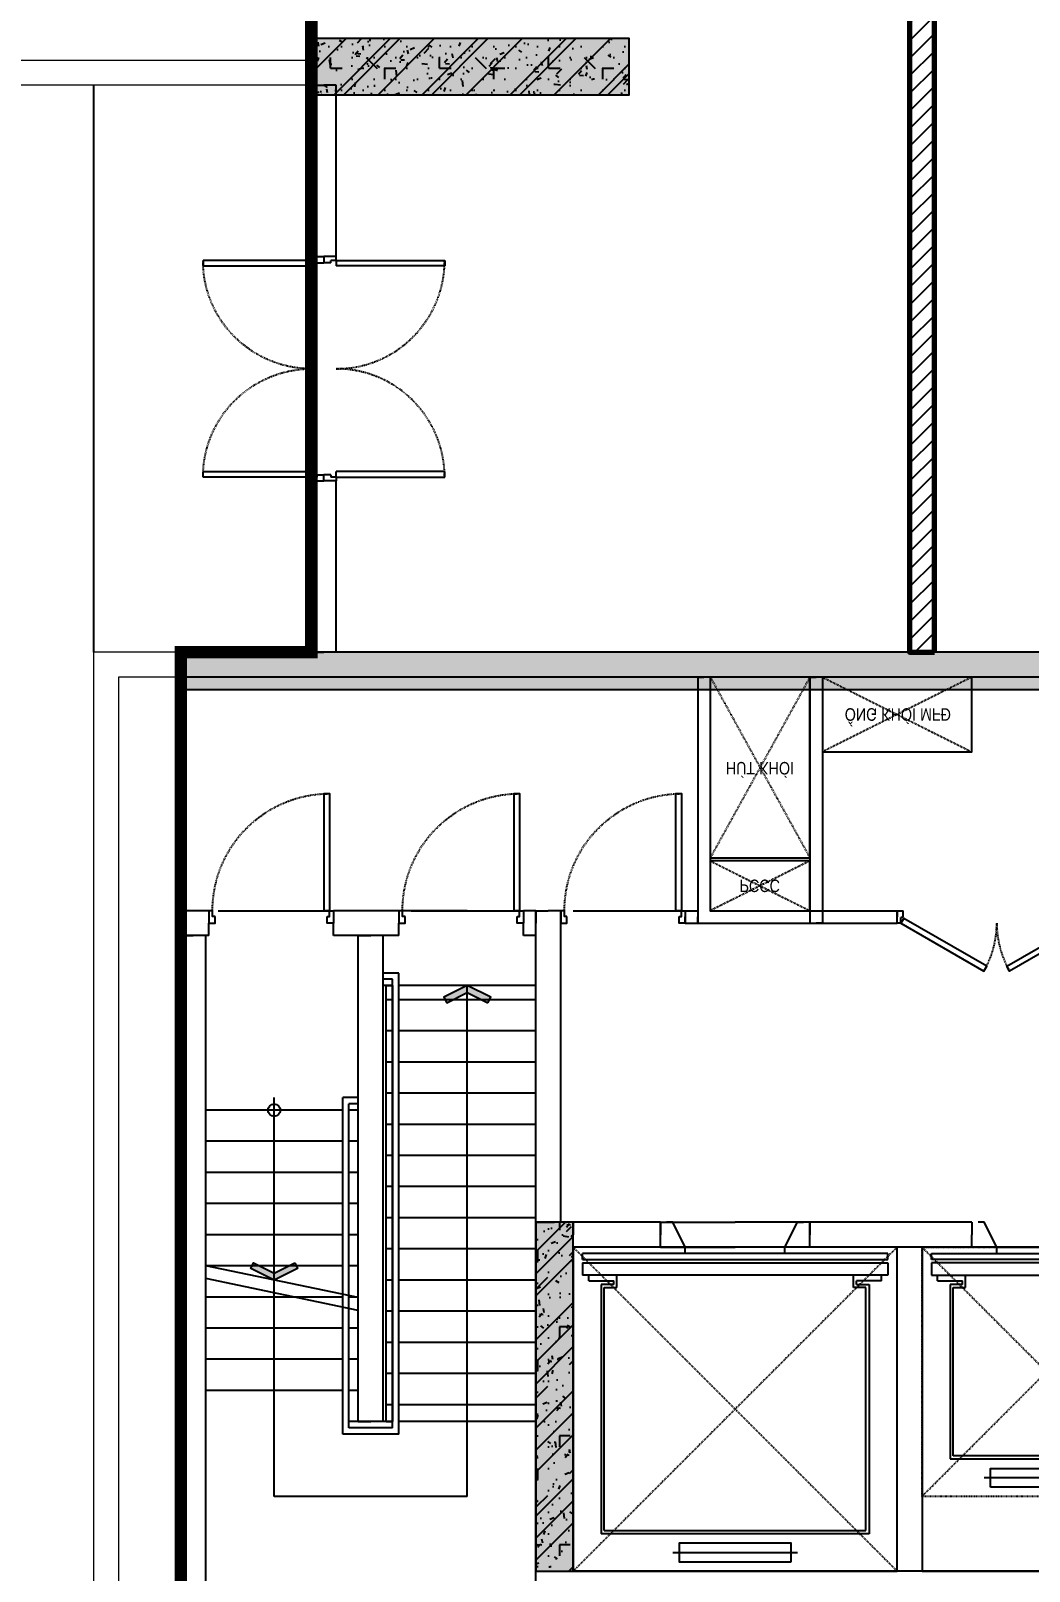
# Model space of a CAD drawing. Header units: millimetres. Extents: x 379264 to 1158416, y -283062 to 356890.
# Drawn here: x 1020072.2 to 1020232.4, y -4820.2 to -4573 of the extents above; entities that cross this region are included whole.
import ezdxf
from ezdxf.enums import TextEntityAlignment as Align

# ---------------------------------------------------------------- set-up
doc = ezdxf.new("R2010")
doc.units = ezdxf.units.MM
for name, pattern in [('keyplan TANG 1$0$mb tang 1 TWB$0$Core 1A$0$Hidden10.5', [1.5, 1, -0.5]), ('keyplan TANG 1$0$mb tang 1 TWB$0$Hidden10.5', [1.5, 1, -0.5]), ('keyplan TANG 1$0$mb tang 1 TWB$0$Lift Car$0$Hidden10.5', [1.5, 1, -0.5])]:
    doc.linetypes.add(name, pattern=pattern)
for name, color, linetype in [('BLOCK C - CHI TIET THANG 9$0$DnW', 20, 'Continuous'), ('keyplan TANG 1$0$Furniture', 250, 'Continuous'), ('keyplan TANG 1$0$mb tang 1 TWB$0$Brick Wall', 250, 'Continuous'), ('keyplan TANG 1$0$mb tang 1 TWB$0$Concrete Line', 250, 'Continuous'), ('keyplan TANG 1$0$mb tang 1 TWB$0$Curtain Line', 250, 'Continuous'), ('keyplan TANG 1$0$mb tang 1 TWB$0$Door', 250, 'Continuous'), ('keyplan TANG 1$0$mb tang 1 TWB$0$Furniture', 250, 'Continuous'), ('keyplan TANG 1$0$mb tang 1 TWB$0$Lift Car', 250, 'Continuous'), ('keyplan TANG 1$0$mb tang 1 TWB$0$Opening Hidden', 250, 'keyplan TANG 1$0$mb tang 1 TWB$0$Core 1A$0$Hidden10.5'), ('keyplan TANG 1$0$mb tang 1 TWB$0$Opening Line', 250, 'Continuous'), ('keyplan TANG 1$0$mb tang 1 TWB$0$Staircase', 250, 'Continuous'), ('keyplan TANG 1$0$mb tang 1 TWB$0$Staircase Break', 250, 'Continuous'), ('keyplan TANG 1$0$mb tang 1 TWB$0$Staircase Direction', 250, 'Continuous'), ('keyplan TANG 1$0$mb tang 1 TWB$0$Wall Hatch', 250, 'Continuous'), ('keyplan TANG 1$0$MB_Cot tang 1$0$Concrete Hatch', 250, 'Continuous'), ('keyplan TANG 1$0$MB_Cot tang 1$0$Concrete Line', 250, 'Continuous'), ('keyplan TANG 1$0$MB_Cot tang 1$0$Concrete Solid', 250, 'Continuous')]:
    doc.layers.add(name, color=color, linetype=linetype)
for name, color, linetype, lineweight in [('keyplan TANG 1$0$Hatch vat lieu', 250, 'Continuous', 5), ('keyplan TANG 1$0$mb tang 1 TWB$0$Ghi chu ban ve', 250, 'Continuous', 20), ('keyplan TANG 1$0$mb tang 1 TWB$0$Wall Line', 250, 'Continuous', 70), ('keyplan TANG 1$0$Net Thay khac', 250, 'Continuous', 15)]:
    doc.layers.add(name, color=color, linetype=linetype, lineweight=lineweight)
doc.styles.add('keyplan TANG 1$0$mb tang 1 TWB$0$Arial_C', font='arial.ttf')
doc.styles.add('keyplan TANG 1$0$mb tang 1 TWB$0$Core 1A$0$VNI-HelveC', font='VHELVCN_0.TTF')
doc.dimstyles.new('keyplan TANG 1$0$mb tang 1 TWB$0$Dim 100 (A1-A2)', dxfattribs={"dimscale": 100, "dimtxt": 2, "dimasz": 0.7, "dimexe": 0, "dimexo": 1, "dimgap": 1, "dimtad": 1, "dimdec": 0, "dimzin": 12, "dimdsep": 46, "dimtxsty": 'keyplan TANG 1$0$mb tang 1 TWB$0$Arial_C', "dimblk": 'keyplan TANG 1$0$mb tang 1 TWB$0$_Dot', "dimcen": 1, "dimclrd": 256, "dimclre": 256, "dimclrt": 3, "dimadec": 0, "dimazin": 0, "dimtfac": 1, "dimtdec": 0, "dimtix": 1, "dimtmove": 2, "dimatfit": 3, "dimldrblk": 'keyplan TANG 1$0$mb tang 1 TWB$0$HTT Arrow 30', "dimfxl": 1, "dimtolj": 1, "dimtzin": 0, "dimarcsym": 0})

# ---------------------------------------------------------------- blocks, each defined once
blk = doc.blocks.new('keyplan TANG 1$0$mb tang 1 TWB$0$_Dot')
at = {"color": 0, "linetype": 'ByBlock', "lineweight": -2}
blk.add_line((-0.5, 0), (-1, 0), dxfattribs=at)
at = {"color": 0, "linetype": 'ByBlock', "const_width": 0.5}
blk.add_lwpolyline([(-0.25, 0, 1), (0.25, 0, 1)], format="xyb", close=True, dxfattribs=at)
blk = doc.blocks.new('*D81')
at = {"layer": 'Defpoints', "lineweight": -2, "transparency": 16777216}
for p, q in [((-132975, -60783), (-132975, -60883)), ((-130975, -60783), (-130975, -60883)), ((-132905, -60883), (-131045, -60883))]:
    blk.add_line(p, q, dxfattribs=at)
at = {"layer": 'Defpoints', "color": 0, "transparency": 16777216}
for p in [(-132975, -60883), (-130975, -60883), (-130975, -60883)]:
    blk.add_point(p, dxfattribs=at)
at = {"layer": 'Defpoints', "lineweight": -2, "transparency": 16777216, "xscale": 70, "yscale": 70, "zscale": 70, "rotation": 180}
blk.add_blockref('keyplan TANG 1$0$mb tang 1 TWB$0$_Dot', (-132975, -60883), dxfattribs=at)
at = {"layer": 'Defpoints', "lineweight": -2, "transparency": 16777216, "xscale": 70, "yscale": 70, "zscale": 70}
blk.add_blockref('keyplan TANG 1$0$mb tang 1 TWB$0$_Dot', (-130975, -60883), dxfattribs=at)
at = {"layer": 'Defpoints', "color": 3, "transparency": 16777216, "insert": (-131975, -60681), "char_height": 200, "attachment_point": 5, "style": 'keyplan TANG 1$0$mb tang 1 TWB$0$Arial_C'}
blk.add_mtext('\\A1;2000', dxfattribs=at)
blk = doc.blocks.new('keyplan TANG 1$0$mb tang 1 TWB$0$HTT Arrow 30')
blk.add_hatch(color=256).paths.add_polyline_path([(-2.5, 0.375), (-2.5, -0.375), (0, 0)])
at = {"color": 0, "linetype": 'ByBlock', "lineweight": -2}
for p, q in [((0, 0), (-2.5, 0.375)), ((-2.5, -0.375), (-2.5, 0.375)), ((0, 0), (-2.5, -0.375))]:
    blk.add_line(p, q, dxfattribs=at)
blk = doc.blocks.new('*D82')
at = {"layer": 'Defpoints', "lineweight": -2, "transparency": 16777216}
for p, q in [((-131075, -58883), (-130975, -58883)), ((-130975, -58953), (-130975, -60813)), ((-131075, -60883), (-130975, -60883))]:
    blk.add_line(p, q, dxfattribs=at)
at = {"layer": 'Defpoints', "color": 0, "transparency": 16777216}
for p in [(-130975, -58883), (-130975, -60883), (-130975, -60883)]:
    blk.add_point(p, dxfattribs=at)
at = {"layer": 'Defpoints', "lineweight": -2, "transparency": 16777216, "xscale": 70, "yscale": 70, "zscale": 70}
for p, rotation in [((-130975, -58883), 90), ((-130975, -60883), 270)]:
    blk.add_blockref('keyplan TANG 1$0$mb tang 1 TWB$0$_Dot', p, dxfattribs=dict(at, rotation=rotation))
at = {"layer": 'Defpoints', "color": 3, "transparency": 16777216, "insert": (-131177, -59883), "char_height": 200, "attachment_point": 5, "rotation": 90, "style": 'keyplan TANG 1$0$mb tang 1 TWB$0$Arial_C'}
blk.add_mtext('\\A1;2000', dxfattribs=at)
blk = doc.blocks.new('*D84')
at = {"layer": 'Defpoints', "lineweight": -2, "transparency": 16777216}
for p, q in [((-133898, -53383), (-133898, -53483)), ((-131298, -53383), (-131298, -53483)), ((-133828, -53483), (-131368, -53483))]:
    blk.add_line(p, q, dxfattribs=at)
at = {"layer": 'Defpoints', "color": 0, "transparency": 16777216}
for p in [(-133898, -53483), (-131298, -53483), (-131298, -53483)]:
    blk.add_point(p, dxfattribs=at)
at = {"layer": 'Defpoints', "lineweight": -2, "transparency": 16777216, "xscale": 70, "yscale": 70, "zscale": 70, "rotation": 180}
blk.add_blockref('keyplan TANG 1$0$mb tang 1 TWB$0$_Dot', (-133898, -53483), dxfattribs=at)
at = {"layer": 'Defpoints', "lineweight": -2, "transparency": 16777216, "xscale": 70, "yscale": 70, "zscale": 70}
blk.add_blockref('keyplan TANG 1$0$mb tang 1 TWB$0$_Dot', (-131298, -53483), dxfattribs=at)
at = {"layer": 'Defpoints', "color": 3, "transparency": 16777216, "insert": (-132598, -53281), "char_height": 200, "attachment_point": 5, "style": 'keyplan TANG 1$0$mb tang 1 TWB$0$Arial_C'}
blk.add_mtext('\\A1;2600', dxfattribs=at)
blk = doc.blocks.new('*D85')
at = {"layer": 'Defpoints', "lineweight": -2, "transparency": 16777216}
for p, q in [((-131398, -53483), (-131298, -53483)), ((-131298, -56013), (-131298, -53553)), ((-131398, -56083), (-131298, -56083))]:
    blk.add_line(p, q, dxfattribs=at)
at = {"layer": 'Defpoints', "color": 0, "transparency": 16777216}
for p in [(-131298, -53483), (-131298, -53483), (-131298, -56083)]:
    blk.add_point(p, dxfattribs=at)
at = {"layer": 'Defpoints', "lineweight": -2, "transparency": 16777216, "xscale": 70, "yscale": 70, "zscale": 70}
for p, rotation in [((-131298, -53483), 90), ((-131298, -56083), 270)]:
    blk.add_blockref('keyplan TANG 1$0$mb tang 1 TWB$0$_Dot', p, dxfattribs=dict(at, rotation=rotation))
at = {"layer": 'Defpoints', "color": 3, "transparency": 16777216, "insert": (-131500, -54783), "char_height": 200, "attachment_point": 5, "rotation": 90, "style": 'keyplan TANG 1$0$mb tang 1 TWB$0$Arial_C'}
blk.add_mtext('\\A1;2600', dxfattribs=at)
blk = doc.blocks.new('*U90')
at = {"layer": 'keyplan TANG 1$0$mb tang 1 TWB$0$Opening Hidden'}
for p, q in [((0, 0), (800, 1450)), ((800, 0), (0, 1450))]:
    blk.add_line(p, q, dxfattribs=at)
at = {"layer": 'keyplan TANG 1$0$mb tang 1 TWB$0$Opening Line'}
blk.add_lwpolyline([(0, 0), (800, 0), (800, 1450), (0, 1450)], close=True, dxfattribs=at)
at = {"layer": 'keyplan TANG 1$0$mb tang 1 TWB$0$Ghi chu ban ve', "style": 'keyplan TANG 1$0$mb tang 1 TWB$0$Core 1A$0$VNI-HelveC'}
blk.add_attdef('OPENING', text='', height=100, dxfattribs=at).set_placement((403, 731), align=Align.MIDDLE_CENTER)
blk = doc.blocks.new('keyplan TANG 1$0$mb tang 1 TWB$0$Door 1000-1')
at = {"color": 0, "linetype": 'ByBlock'}
blk.add_lwpolyline([(30, 100), (75, 100), (75, 1040), (30, 1040)], close=True, dxfattribs=at)
for points in [[(50, 55), (30, 55), (30, 100), (0, 100), (0, 0), (50, 0), (50, 55)], [(950, 55), (970, 55), (970, 100), (1000, 100), (1000, 0), (950, 0), (950, 55)]]:
    blk.add_lwpolyline(points, dxfattribs=at)
at = {"color": 0, "linetype": 'keyplan TANG 1$0$mb tang 1 TWB$0$Hidden10.5'}
blk.add_arc((30, 100), 940, 0, 90, dxfattribs=at)
blk = doc.blocks.new('*U92')
at = {"layer": 'keyplan TANG 1$0$mb tang 1 TWB$0$Door', "xscale": -1}
blk.add_blockref('keyplan TANG 1$0$mb tang 1 TWB$0$Door 1000-1', (1000, 0), dxfattribs=at)
blk = doc.blocks.new('keyplan TANG 1$0$mb tang 1 TWB$0$Door 1600 Riser')
at = {"color": 0, "linetype": 'ByBlock'}
for p, q in [((30, 100), (0, 100)), ((0, 100), (0, 0)), ((0, 0), (50, 0)), ((30, 100), (30, 55)), ((50, 55), (30, 55)), ((50, 55), (50, 0)), ((1550, 55), (1570, 55)), ((1550, 55), (1550, 0)), ((1600, 0), (1550, 0)), ((1570, 100), (1600, 100)), ((1570, 100), (1570, 55)), ((1600, 100), (1600, 0))]:
    blk.add_line(p, q, dxfattribs=at)
for points in [[(52, 61), (30, 100), (697, 485), (719, 446)], [(1547, 61), (1570, 100), (903, 485), (881, 446)]]:
    blk.add_lwpolyline(points, close=True)
at = {"linetype": 'keyplan TANG 1$0$mb tang 1 TWB$0$Hidden10.5'}
for centre, start, end in [((30, 100), 0, 30), ((1570, 100), 150, 180)]:
    blk.add_arc(centre, 770, start, end, dxfattribs=at)
blk = doc.blocks.new('*U87')
at = {"layer": 'keyplan TANG 1$0$mb tang 1 TWB$0$Door', "xscale": -1, "rotation": 180}
blk.add_blockref('keyplan TANG 1$0$mb tang 1 TWB$0$Door 1600 Riser', (0, 100), dxfattribs=at)
blk = doc.blocks.new('*U88')
at = {"layer": 'keyplan TANG 1$0$mb tang 1 TWB$0$Opening Hidden'}
for p, q in [((0, 0), (800, 400)), ((800, 0), (0, 400))]:
    blk.add_line(p, q, dxfattribs=at)
at = {"layer": 'keyplan TANG 1$0$mb tang 1 TWB$0$Opening Line'}
blk.add_lwpolyline([(0, 0), (800, 0), (800, 400), (0, 400)], close=True, dxfattribs=at)
at = {"layer": 'keyplan TANG 1$0$mb tang 1 TWB$0$Ghi chu ban ve', "style": 'keyplan TANG 1$0$mb tang 1 TWB$0$Core 1A$0$VNI-HelveC'}
blk.add_attdef('OPENING', text='', height=100, dxfattribs=at).set_placement((400, 200), align=Align.MIDDLE_CENTER)
blk = doc.blocks.new('*U89')
at = {"layer": 'keyplan TANG 1$0$mb tang 1 TWB$0$Opening Hidden'}
for p, q in [((0, 0), (1200, 600)), ((1200, 0), (0, 600))]:
    blk.add_line(p, q, dxfattribs=at)
at = {"layer": 'keyplan TANG 1$0$mb tang 1 TWB$0$Opening Line'}
blk.add_lwpolyline([(0, 0), (1200, 0), (1200, 600), (0, 600)], close=True, dxfattribs=at)
at = {"layer": 'keyplan TANG 1$0$mb tang 1 TWB$0$Ghi chu ban ve', "style": 'keyplan TANG 1$0$mb tang 1 TWB$0$Core 1A$0$VNI-HelveC'}
blk.add_attdef('OPENING', text='', height=100, dxfattribs=at).set_placement((600, 300), align=Align.MIDDLE_CENTER)
blk = doc.blocks.new('*U1407')
at = {"layer": 'keyplan TANG 1$0$mb tang 1 TWB$0$Door'}
blk.add_blockref('keyplan TANG 1$0$mb tang 1 TWB$0$Door 1000-1', (0, 0), dxfattribs=at)
blk = doc.blocks.new('keyplan TANG 1$0$mb tang 1 TWB$0$Arrow 60')
at = {"linetype": 'ByBlock', "lineweight": -2}
h = blk.add_hatch(color=0, dxfattribs=at)
h.paths.add_polyline_path([(1.88, 0.94), (1.65, 1.38), (0, 0.56), (-1.65, 1.38), (-1.88, 0.94), (0, 0)], flags=17)
h.paths.add_polyline_path([(1.65, 1.38), (1.88, 0.94), (0, 0), (-1.88, 0.94), (-1.65, 1.38), (0, 0.56)])
blk.add_hatch(color=0, dxfattribs=at).paths.add_polyline_path([(1.65, 1.38), (1.88, 0.94), (0, 0), (-1.88, 0.94), (-1.65, 1.38), (0, 0.56)])
at = {"color": 0, "linetype": 'ByBlock', "lineweight": -2}
blk.add_lwpolyline([(1.65, 1.38), (1.88, 0.94), (0, 0), (-1.88, 0.94), (-1.65, 1.38), (0, 0.56)], close=True, dxfattribs=at)
blk = doc.blocks.new('keyplan TANG 1$0$mb tang 1 TWB$0$Dot')
at = {"linetype": 'ByBlock', "lineweight": -2}
h = blk.add_hatch(color=0, dxfattribs=at)
edge = h.paths.add_edge_path()
edge.add_arc((0, 0), 0.5, 0, 360)
at = {"color": 0, "linetype": 'ByBlock', "lineweight": -2}
blk.add_line((0, -1), (0, 1), dxfattribs=at)
blk.add_circle((0, 0), 0.5, dxfattribs=at)
blk = doc.blocks.new('*U105')
at = {"layer": 'keyplan TANG 1$0$mb tang 1 TWB$0$Wall Hatch'}
h = blk.add_hatch(dxfattribs=at)
h.set_pattern_fill('LINE10', color=256, scale=100, angle=45, style=0, pattern_type=2)
h.set_pattern_definition([(45, (150, 12300), (-70.7107, 70.7107), [])])
h.paths.add_polyline_path([(0, -9400), (0, 0), (-200, 0), (-200, -9400)])
at = {"layer": 'keyplan TANG 1$0$mb tang 1 TWB$0$Wall Line'}
blk.add_lwpolyline([(0, -9400), (0, 0), (-200, 0), (-200, -9400)], close=True, dxfattribs=at)
blk = doc.blocks.new('keyplan TANG 1$0$mb tang 1 TWB$0$Door 1800-1')
at = {"color": 0, "linetype": 'ByBlock'}
for p, q in [((30, 100), (30, 970)), ((30, 970), (75, 970)), ((75, 970), (75, 100)), ((1725, 970), (1725, 100)), ((1770, 970), (1725, 970)), ((1770, 100), (1770, 970)), ((30, 100), (0, 100)), ((0, 100), (0, 0)), ((0, 0), (50, 0)), ((30, 100), (30, 55)), ((30, 100), (75, 100)), ((50, 55), (30, 55)), ((50, 55), (50, 0)), ((1770, 100), (1725, 100)), ((1750, 55), (1770, 55)), ((1750, 55), (1750, 0)), ((1800, 0), (1750, 0)), ((1770, 100), (1800, 100)), ((1770, 100), (1770, 55)), ((1800, 100), (1800, 0))]:
    blk.add_line(p, q, dxfattribs=at)
at = {"color": 0, "linetype": 'keyplan TANG 1$0$mb tang 1 TWB$0$Hidden10.5'}
for centre, start, end in [((30, 100), 0, 90), ((1770, 100), 90, 180)]:
    blk.add_arc(centre, 870, start, end, dxfattribs=at)
blk = doc.blocks.new('*U1408')
at = {"layer": 'keyplan TANG 1$0$mb tang 1 TWB$0$Door'}
blk.add_blockref('keyplan TANG 1$0$mb tang 1 TWB$0$Door 1800-1', (0, 0), dxfattribs=at)
blk = doc.blocks.new('*U1389')
at = {"layer": 'keyplan TANG 1$0$MB_Cot tang 1$0$Concrete Hatch'}
h = blk.add_hatch(dxfattribs=at)
h.set_pattern_fill('CONCRETE', color=256, scale=50, style=0, pattern_type=2)
h.set_pattern_definition([(45, (2000, -400), (-176.777, 176.777), []), (45, (2000, -350), (-353.55, 353.55), []), (50, (2000, -400), (358.63, -31.376), [37.5, -412.5]), (355, (2000, -400), (-69.376, 376.096), [30, -330]), (100.451, (2029.9, -402.6), (289.255, 344.72), [31.87, -350.57]), (46.184, (2000, -300), (533.62, -82.76), [56.25, -618.75]), (96.636, (2044.47, -306.9), (467.33, 487.06), [47.8, -525.86]), (351.184, (2000, -300), (467.33, 487.06), [45, -495]), (21, (2050, -325), (298.454, -201.31), [37.5, -412.5]), (326, (2050, -325), (121.66, 362.575), [30, -330]), (71.451, (2074.87, -341.78), (420.11, 161.265), [31.87, -350.57]), (37.5, (2000, -400), (6.08, 166.447), [0, -326, 0, -335, 0, -331.25]), (7.5, (2000, -400), (131.535, 197.206), [0, -191, 0, -318.5, 0, -126.25]), (327.5, (1888.5, -400), (266.911, -11.2774), [0, -125, 0, -390, 0, -517.5]), (317.5, (1838.5, -400), (291.593, 50.052), [0, -162.5, 0, -259, 0, -367.5]), (0, (2175, -225), (0, 875), [87.5, -787.5]), (0, (2437.5, -50), (0, 875), [87.5, -787.5]), (0, (2262.5, 300), (0, 875), [87.5, -350, 87.5, -350]), (90, (2175, -225), (-875, 5e-14), [87.5, -787.5]), (90, (2262.5, 300), (-875, 5e-14), [87.5, -787.5]), (90, (2525, -50), (-875, 5e-14), [87.5, -787.5]), (90, (2700, 212.5), (-875, 5e-14), [87.5, -787.5]), (135, (2262.5, -225), (-875.02, 9e-14), [123.76, -1113.7]), (135, (2350, 300), (-875.02, 9e-14), [123.76, -1113.7]), (45, (2437.5, -50), (9e-14, 875.02), [123.76, -247.485, 123.76, -742.455]), (0, (1825, -400), (87.5, 87.5), [-175, 0])])
h.paths.add_polyline_path([(-250, 50), (-250, -400), (2300, -400), (2300, 50)])
at = {"layer": 'keyplan TANG 1$0$MB_Cot tang 1$0$Concrete Solid'}
blk.add_hatch(color=256, dxfattribs=at).paths.add_polyline_path([(-250, 50), (-250, -400), (2300, -400), (2300, 50)])
at = {"layer": 'keyplan TANG 1$0$MB_Cot tang 1$0$Concrete Line'}
blk.add_lwpolyline([(-250, 50), (-250, -400), (2300, -400), (2300, 50)], close=True, dxfattribs=at)
blk = doc.blocks.new('*U1401')
at = {"layer": 'keyplan TANG 1$0$MB_Cot tang 1$0$Concrete Hatch'}
h = blk.add_hatch(dxfattribs=at)
h.set_pattern_fill('CONCRETE', color=256, scale=50, style=0, pattern_type=2)
h.set_pattern_definition([(45, (-6900, -50), (-176.777, 176.777), []), (45, (-6900, 1e-13), (-353.553, 353.553), []), (50, (-6900, -50), (358.63, -31.376), [37.5, -412.5]), (355, (-6900, -50), (-69.376, 376.096), [30, -330]), (100.4514, (-6870.1, -52.6), (289.255, 344.72), [31.87, -350.571]), (46.184, (-6900, 50), (533.62, -82.76), [56.25, -618.75]), (96.6356, (-6855.53, 43.1), (467.33, 487.06), [47.805, -525.856]), (351.184, (-6900, 50), (467.33, 487.06), [45, -495]), (21, (-6850, 25), (298.454, -201.309), [37.5, -412.5]), (326, (-6850, 25), (121.658, 362.575), [30, -330]), (71.4514, (-6825.13, 8.22), (420.111, 161.265), [31.87, -350.571]), (37.5, (-6900, -50), (6.08, 166.447), [0, -326, 0, -335, 0, -331.25]), (7.5, (-6900, -50), (131.5348, 197.206), [0, -191, 0, -318.5, 0, -126.25]), (327.5, (-7011.5, -50), (266.9112, -11.2774), [0, -125, 0, -390, 0, -517.5]), (317.5, (-7061.5, -50), (291.593, 50.0525), [0, -162.5, 0, -259, 0, -367.5]), (0, (-6725, 125), (0, 875), [87.5, -787.5]), (0, (-6462.5, 300), (0, 875), [87.5, -787.5]), (0, (-6637.5, 650), (0, 875), [87.5, -350, 87.5, -350]), (90, (-6725, 125), (-875, 5e-14), [87.5, -787.5]), (90, (-6637.5, 650), (-875, 5e-14), [87.5, -787.5]), (90, (-6375, 300), (-875, 5e-14), [87.5, -787.5]), (90, (-6200, 562.5), (-875, 5e-14), [87.5, -787.5]), (135, (-6637.5, 125), (-875.016, 9e-14), [123.76, -1113.7]), (135, (-6550, 650), (-875.016, 9e-14), [123.76, -1113.7]), (45, (-6462.5, 300), (9e-14, 875.016), [123.76, -247.485, 123.76, -742.455]), (0, (-7075, -50), (87.5, 87.5), [-175, 0])])
h.paths.add_polyline_path([(-8650, 150), (-8650, -150), (1800, -150), (1800, 150)])
at = {"layer": 'keyplan TANG 1$0$MB_Cot tang 1$0$Concrete Solid'}
blk.add_hatch(color=256, dxfattribs=at).paths.add_polyline_path([(-8650, 150), (-8650, -150), (1800, -150), (1800, 150)])
at = {"layer": 'keyplan TANG 1$0$MB_Cot tang 1$0$Concrete Line'}
blk.add_lwpolyline([(-8650, 150), (-8650, -150), (1800, -150), (1800, 150)], close=True, dxfattribs=at)
blk = doc.blocks.new('*U1402')
at = {"layer": 'keyplan TANG 1$0$MB_Cot tang 1$0$Concrete Hatch'}
h = blk.add_hatch(dxfattribs=at)
h.set_pattern_fill('CONCRETE', color=256, scale=50, style=0, pattern_type=2)
h.set_pattern_definition([(45, (-250, 2450), (-176.777, 176.777), []), (45, (-250, 2500), (-353.55, 353.55), []), (50, (-250, 2450), (358.63, -31.376), [37.5, -412.5]), (355, (-250, 2450), (-69.376, 376.096), [30, -330]), (100.451, (-220.1, 2447.4), (289.255, 344.72), [31.87, -350.57]), (46.184, (-250, 2550), (533.62, -82.76), [56.25, -618.75]), (96.636, (-205.53, 2543.1), (467.33, 487.06), [47.805, -525.86]), (351.184, (-250, 2550), (467.33, 487.06), [45, -495]), (21, (-200, 2525), (298.454, -201.31), [37.5, -412.5]), (326, (-200, 2525), (121.66, 362.575), [30, -330]), (71.451, (-175.13, 2508.22), (420.11, 161.265), [31.87, -350.57]), (37.5, (-250, 2450), (6.08, 166.447), [0, -326, 0, -335, 0, -331.25]), (7.5, (-250, 2450), (131.535, 197.206), [0, -191, 0, -318.5, 0, -126.25]), (327.5, (-361.5, 2450), (266.911, -11.2774), [0, -125, 0, -390, 0, -517.5]), (317.5, (-411.5, 2450), (291.593, 50.052), [0, -162.5, 0, -259, 0, -367.5]), (0, (-75, 2625), (0, 875), [87.5, -787.5]), (0, (187.5, 2800), (0, 875), [87.5, -787.5]), (0, (12.5, 3150), (0, 875), [87.5, -350, 87.5, -350]), (90, (-75, 2625), (-875, 5e-14), [87.5, -787.5]), (90, (12.5, 3150), (-875, 5e-14), [87.5, -787.5]), (90, (275, 2800), (-875, 5e-14), [87.5, -787.5]), (90, (450, 3062.5), (-875, 5e-14), [87.5, -787.5]), (135, (12.5, 2625), (-875.02, 9e-14), [123.76, -1113.7]), (135, (100, 3150), (-875.02, 9e-14), [123.76, -1113.7]), (45, (187.5, 2800), (9e-14, 875.02), [123.76, -247.485, 123.76, -742.455]), (0, (-425, 2450), (87.5, 87.5), [-175, 0])])
h.paths.add_polyline_path([(-250, 2650), (-250, -150), (50, -150), (50, 2650)])
at = {"layer": 'keyplan TANG 1$0$MB_Cot tang 1$0$Concrete Solid'}
blk.add_hatch(color=256, dxfattribs=at).paths.add_polyline_path([(-250, 2650), (-250, -150), (50, -150), (50, 2650)])
at = {"layer": 'keyplan TANG 1$0$MB_Cot tang 1$0$Concrete Line'}
blk.add_lwpolyline([(-250, 2650), (-250, -150), (50, -150), (50, 2650)], close=True, dxfattribs=at)
blk = doc.blocks.new('keyplan TANG 1$0$mb tang 1 TWB$0$A$C8bd07aa3')
at = {"linetype": 'keyplan TANG 1$0$mb tang 1 TWB$0$Lift Car$0$Hidden10.5'}
for p, q in [((1000, -1000), (-1000, 1000)), ((1000, 1000), (-1000, -1000))]:
    blk.add_line(p, q, dxfattribs=at)
at = {"color": 0}
for p, q in [((400, 1000), (-400, 1000)), ((-400, 950), (-400, 1000)), ((400, 950), (400, 1000)), ((925, 950), (-925, 950)), ((-925, 900), (-925, 950)), ((-925, 900), (925, 900)), ((-925, 875), (925, 875)), ((-925, 875), (-925, 775)), ((925, 900), (925, 950)), ((925, 875), (925, 775)), ((925, 775), (-925, 775)), ((-875, 730), (-875, 775)), ((-650, 675), (-650, 775)), ((650, 675), (650, 775)), ((875, 730), (875, 775)), ((-675, 700), (-775, 700)), ((-775, 700), (-775, -700)), ((-750, -675), (-750, 675)), ((-750, 675), (-650, 675)), ((-675, 700), (-675, 730)), ((750, 675), (650, 675)), ((675, 700), (675, 730)), ((675, 700), (775, 700)), ((750, -675), (750, 675)), ((775, 700), (775, -700)), ((775, -700), (-775, -700)), ((-750, -675), (750, -675)), ((-500, -850), (500, -850))]:
    blk.add_line(p, q, dxfattribs=at)
at = {"color": 0, "ltscale": 1.5}
for p, q in [((-875, 730), (-675, 730)), ((875, 730), (675, 730))]:
    blk.add_line(p, q, dxfattribs=at)
at = {"color": 0}
for points in [[(-400, 1000), (-500, 1200), (-550, 1200)], [(400, 1000), (500, 1200), (550, 1200)]]:
    blk.add_lwpolyline(points, dxfattribs=at)
at = {"linetype": 'keyplan TANG 1$0$mb tang 1 TWB$0$Lift Car$0$Hidden10.5'}
blk.add_lwpolyline([(-1000, -1000), (1000, -1000), (1000, 1000), (-1000, 1000)], close=True, dxfattribs=at)
at = {"color": 0}
blk.add_lwpolyline([(450, -925), (450, -775), (-450, -775), (-450, -925)], close=True, dxfattribs=at)
at = {"layer": 'Defpoints'}
dim = blk.add_linear_dim(base=(1000, -1000), p1=(1000, 1000), p2=(1000, -1000), angle=90, dimstyle='keyplan TANG 1$0$mb tang 1 TWB$0$Dim 100 (A1-A2)', dxfattribs=at)
dim.commit()
dim.dimension.update_dxf_attribs({"geometry": '*D82', "text_midpoint": (797.9, 0), "insert": (131975.3, 59883.5)})
dim = blk.add_linear_dim(base=(1000, -1000), p1=(-1000, -1000), p2=(1000, -1000), dimstyle='keyplan TANG 1$0$mb tang 1 TWB$0$Dim 100 (A1-A2)', dxfattribs=at)
dim.commit()
dim.dimension.update_dxf_attribs({"geometry": '*D81', "text_midpoint": (0, -797.9), "insert": (131975.3, 59883.5)})
blk = doc.blocks.new('keyplan TANG 1$0$mb tang 1 TWB$0$A$Cc16aa9dd')
at = {"linetype": 'keyplan TANG 1$0$mb tang 1 TWB$0$Lift Car$0$Hidden10.5'}
for p, q in [((1300, 1300), (-1300, -1300)), ((1300, -1300), (-1300, 1300))]:
    blk.add_line(p, q, dxfattribs=at)
at = {"color": 0}
for p, q in [((-500, 1150), (500, 1150)), ((1075, 1000), (-1075, 1000)), ((-1075, -1000), (-1075, 1000)), ((1075, -1000), (1075, 1000)), ((-1050, 975), (1050, 975)), ((-1050, 975), (-1050, -975)), ((1050, 975), (1050, -975)), ((-1050, -975), (-950, -975)), ((-950, -975), (-950, -1075)), ((1050, -975), (950, -975)), ((950, -975), (950, -1075)), ((1225, -1075), (-1225, -1075)), ((-1225, -1175), (-1225, -1075)), ((-1175, -1030), (-1175, -1075)), ((-975, -1000), (-1075, -1000)), ((-975, -1000), (-975, -1030)), ((975, -1000), (1075, -1000)), ((975, -1000), (975, -1030)), ((1175, -1030), (1175, -1075)), ((1225, -1175), (1225, -1075)), ((-1225, -1175), (1225, -1175)), ((-1225, -1200), (1225, -1200)), ((-1225, -1200), (-1225, -1250)), ((1225, -1200), (1225, -1250)), ((1225, -1250), (-1225, -1250)), ((-400, -1250), (-400, -1300)), ((400, -1300), (-400, -1300)), ((400, -1250), (400, -1300))]:
    blk.add_line(p, q, dxfattribs=at)
at = {"color": 0, "ltscale": 1.5}
for p, q in [((-1175, -1030), (-975, -1030)), ((1175, -1030), (975, -1030))]:
    blk.add_line(p, q, dxfattribs=at)
at = {"linetype": 'keyplan TANG 1$0$mb tang 1 TWB$0$Lift Car$0$Hidden10.5'}
blk.add_lwpolyline([(-1300, 1300), (1300, 1300), (1300, -1300), (-1300, -1300)], close=True, dxfattribs=at)
at = {"color": 0}
blk.add_lwpolyline([(450, 1225), (450, 1075), (-450, 1075), (-450, 1225)], close=True, dxfattribs=at)
for points in [[(-400, -1300), (-500, -1500), (-550, -1500)], [(400, -1300), (500, -1500), (550, -1500)]]:
    blk.add_lwpolyline(points, dxfattribs=at)
at = {"layer": 'Defpoints'}
dim = blk.add_linear_dim(base=(1300, 1300), p1=(-1300, 1300), p2=(1300, 1300), dimstyle='keyplan TANG 1$0$mb tang 1 TWB$0$Dim 100 (A1-A2)', dxfattribs=at)
dim.commit()
dim.dimension.update_dxf_attribs({"geometry": '*D84', "text_midpoint": (0, 1502.1), "insert": (132597.7, 54783.5)})
dim = blk.add_linear_dim(base=(1300, 1300), p1=(1300, -1300), p2=(1300, 1300), angle=270, dimstyle='keyplan TANG 1$0$mb tang 1 TWB$0$Dim 100 (A1-A2)', dxfattribs=at)
dim.commit()
dim.dimension.update_dxf_attribs({"geometry": '*D85', "text_midpoint": (1097.9, 0), "insert": (132597.7, 54783.5)})
blk = doc.blocks.new('keyplan TANG 1$0$mb tang 1 TWB$0$A$C2C4C50CE')
at = {"layer": 'keyplan TANG 1$0$mb tang 1 TWB$0$Staircase'}
h = blk.add_hatch(dxfattribs=at)
h.set_pattern_fill('_USER', color=256, scale=250, angle=90, pattern_type=0)
h.set_pattern_definition([(180, (-22499.88, -20575), (-7e-14, 250), [])])
h.paths.add_polyline_path([(-21050, -19575), (-21050, -23075), (-21000, -23075), (-21000, -19575)])
h.paths.add_polyline_path([(-20950, -19575), (-20950, -23075), (-19850, -23075), (-19850, -19575)])
at = {"layer": 'keyplan TANG 1$0$mb tang 1 TWB$0$Brick Wall'}
for p, q in [((-19850, -18075), (-22700, -18075)), ((-22700, -18075), (-22700, -23475)), ((-19850, -18075), (-19850, -18175)), ((-19850, -18275), (-22500, -18275)), ((-22500, -18275), (-22500, -23475)), ((-19850, -18275), (-19850, -18175)), ((-21275, -19575), (-21175, -19575)), ((-21275, -19575), (-21275, -23475)), ((-21075, -19575), (-21175, -19575)), ((-21075, -19575), (-21075, -23475)), ((-18850, -20975), (-19550, -20975)), ((-19550, -20975), (-19550, -21075)), ((-18850, -20975), (-18850, -21075)), ((-16350, -20975), (-17650, -20975)), ((-17650, -20975), (-17650, -21075)), ((-16350, -20975), (-16350, -21075)), ((-19550, -21175), (-19550, -21075)), ((-18850, -21175), (-18850, -21075)), ((-17650, -21175), (-17650, -21075)), ((-16350, -21175), (-16350, -21075)), ((-19850, -21175), (-19750, -21175)), ((-19850, -21175), (-19850, -23675)), ((-19650, -21175), (-19750, -21175)), ((-19650, -21175), (-19650, -23675)), ((-18850, -21175), (-19550, -21175)), ((-16350, -21175), (-17650, -21175)), ((-22475, -23475), (-22700, -23475)), ((-22700, -23475), (-22700, -23575)), ((-22700, -23475), (-22600, -23475)), ((-22500, -23475), (-22600, -23475)), ((-22475, -23475), (-22475, -23575)), ((-20950, -23475), (-21475, -23475)), ((-21475, -23475), (-21475, -23575)), ((-21275, -23475), (-21175, -23475)), ((-21075, -23475), (-21175, -23475)), ((-20950, -23475), (-20950, -23575)), ((-19850, -23475), (-19950, -23475)), ((-19950, -23475), (-19950, -23575)), ((-19850, -23475), (-19850, -23575)), ((-22700, -23675), (-22700, -23575)), ((-22475, -23675), (-22475, -23575)), ((-21475, -23675), (-21475, -23575)), ((-20950, -23675), (-20950, -23575)), ((-19950, -23675), (-19950, -23575)), ((-19850, -23675), (-19850, -23575)), ((-18650, -23575), (-18650, -23625)), ((-18650, -23575), (-18550, -23575)), ((-18550, -25550), (-18550, -23575)), ((-18550, -23575), (-16950, -23575)), ((-18550, -23575), (-18550, -23625)), ((-17650, -25550), (-17650, -23575)), ((-17650, -23575), (-17600, -23575)), ((-17550, -23575), (-17600, -23575)), ((-17550, -25550), (-17550, -23575)), ((-16950, -23575), (-16950, -23625)), ((-14850, -25550), (-14850, -23575)), ((-14850, -23575), (-14800, -23575)), ((-14750, -23575), (-14800, -23575)), ((-14750, -25550), (-14750, -23575)), ((-22475, -23675), (-22700, -23675)), ((-20950, -23675), (-21475, -23675)), ((-19850, -23675), (-19950, -23675)), ((-19850, -23675), (-19750, -23675)), ((-19650, -23675), (-19750, -23675)), ((-18650, -23675), (-18650, -23625)), ((-18650, -23675), (-18550, -23675)), ((-18550, -23675), (-18550, -23625)), ((-18450, -25550), (-18450, -23675)), ((-18450, -23675), (-16950, -23675)), ((-16950, -23675), (-16950, -23625)), ((-12250, -25550), (-22700, -25550)), ((-22700, -25550), (-22700, -25650)), ((-18550, -25550), (-18500, -25550)), ((-18450, -25550), (-18500, -25550)), ((-17650, -25550), (-17600, -25550)), ((-17550, -25550), (-17600, -25550)), ((-14850, -25550), (-14800, -25550)), ((-14750, -25550), (-14800, -25550)), ((-12250, -25550), (-12250, -25650)), ((-22700, -25750), (-22700, -25650)), ((-12250, -25750), (-12250, -25650)), ((-12250, -25750), (-22700, -25750))]:
    blk.add_line(p, q, dxfattribs=at)
at = {"layer": 'keyplan TANG 1$0$mb tang 1 TWB$0$Concrete Line'}
for p, q in [((-16950, -18075), (-19850, -18075)), ((-19850, -18075), (-19850, -21175)), ((-12250, -18075), (-16950, -18075)), ((-16950, -18075), (-16950, -18075)), ((-12250, -21175), (-12250, -18075)), ((-16950, -18375), (-19550, -18375)), ((-19550, -18375), (-19550, -21175)), ((-12550, -18375), (-16950, -18375)), ((-16950, -18375), (-16950, -18375)), ((-12550, -21175), (-12550, -18375)), ((-19850, -21175), (-19700, -21175)), ((-19550, -21175), (-19700, -21175)), ((-12550, -21175), (-12400, -21175)), ((-12250, -21175), (-12400, -21175))]:
    blk.add_line(p, q, dxfattribs=at)
at = {"layer": 'keyplan TANG 1$0$mb tang 1 TWB$0$Door'}
for p, q in [((-12450, -21175), (-12350, -21175)), ((-12450, -21175), (-12450, -21575)), ((-12250, -21175), (-12350, -21175)), ((-12250, -21175), (-12250, -21575)), ((-12450, -21575), (-12350, -21575)), ((-12250, -21575), (-12350, -21575)), ((-12450, -23175), (-12350, -23175)), ((-12450, -23175), (-12450, -23575)), ((-12250, -23175), (-12350, -23175)), ((-12250, -23175), (-12250, -23575)), ((-12450, -23575), (-12350, -23575)), ((-12250, -23575), (-12350, -23575)), ((-22400, -23675), (-21500, -23675)), ((-20850, -23675), (-19950, -23675)), ((-19550, -23675), (-18650, -23675))]:
    blk.add_line(p, q, dxfattribs=at)
at = {"layer": 'keyplan TANG 1$0$mb tang 1 TWB$0$Lift Car'}
for p, q in [((-18850, -20975), (-18250, -20975)), ((-18850, -20975), (-18850, -21175)), ((-17650, -20975), (-18250, -20975)), ((-17650, -20975), (-17650, -21175)), ((-18850, -21175), (-18250, -21175)), ((-17650, -21175), (-18250, -21175))]:
    blk.add_line(p, q, dxfattribs=at)
for points in [[(-16950, -20975), (-19550, -20975), (-19550, -18375), (-16950, -18375)], [(-14750, -20975), (-16750, -20975), (-16750, -18375), (-14750, -18375)], [(-14750, -20975), (-16750, -20975), (-16750, -18375), (-14750, -18375)]]:
    blk.add_lwpolyline(points, close=True, dxfattribs=at)
at = {"layer": 'keyplan TANG 1$0$mb tang 1 TWB$0$Staircase'}
for p, q in [((-20950, -19475), (-21400, -19475)), ((-21400, -19475), (-21400, -22175)), ((-20950, -19475), (-21400, -19475)), ((-21000, -19525), (-21350, -19525)), ((-21350, -19525), (-21350, -22125)), ((-21000, -19525), (-21350, -19525)), ((-21000, -19525), (-21000, -23125)), ((-20950, -19475), (-20950, -23175)), ((-21000, -19575), (-21350, -19575)), ((-21050, -19575), (-21000, -19575)), ((-19850, -19575), (-20950, -19575)), ((-21400, -19825), (-22500, -19825)), ((-21275, -19825), (-21350, -19825)), ((-21400, -20075), (-22500, -20075)), ((-21275, -20075), (-21350, -20075)), ((-21400, -20325), (-22500, -20325)), ((-21275, -20325), (-21350, -20325)), ((-21400, -20575), (-22500, -20575)), ((-21275, -20575), (-21350, -20575)), ((-21400, -20825), (-22500, -20825)), ((-21275, -20825), (-21350, -20825)), ((-21400, -21075), (-22500, -21075)), ((-21275, -21075), (-21350, -21075)), ((-21400, -21325), (-22500, -21325)), ((-21275, -21325), (-21350, -21325)), ((-21400, -21575), (-22500, -21575)), ((-21275, -21575), (-21350, -21575)), ((-21400, -21825), (-22500, -21825)), ((-21275, -21825), (-21350, -21825)), ((-21400, -22075), (-22500, -22075)), ((-21275, -22075), (-21350, -22075)), ((-21275, -22125), (-21350, -22125)), ((-21275, -22175), (-21400, -22175)), ((-21000, -23075), (-21075, -23075)), ((-19850, -23075), (-20950, -23075)), ((-21000, -23125), (-21075, -23125)), ((-20950, -23175), (-21075, -23175))]:
    blk.add_line(p, q, dxfattribs=at)
blk.add_lwpolyline([(-21050, -19575), (-21050, -23075), (-21000, -23075), (-21000, -19575)], close=True, dxfattribs=at)
at = {"layer": 'keyplan TANG 1$0$mb tang 1 TWB$0$Staircase Break'}
for p, q in [((-21275, -20468), (-22500, -20723)), ((-21275, -20570), (-22500, -20825))]:
    blk.add_line(p, q, dxfattribs=at)
at = {"layer": 'keyplan TANG 1$0$mb tang 1 TWB$0$Staircase Direction'}
for p, q in [((-21950, -18975), (-21950, -22125)), ((-20400, -18975), (-21950, -18975)), ((-20400, -18975), (-20400, -23075)), ((-20400, -23675), (-21175, -23675))]:
    blk.add_line(p, q, dxfattribs=at)
ref = blk.add_blockref('*U88', (-17650, -24075), dxfattribs=dict(xscale=-1))
ref.add_attrib('OPENING', 'PCCC', dxfattribs={"layer": 'keyplan TANG 1$0$mb tang 1 TWB$0$Ghi chu ban ve', "height": 100, "style": 'keyplan TANG 1$0$mb tang 1 TWB$0$Core 1A$0$VNI-HelveC'}).set_placement((-18053, -23875), align=Align.MIDDLE_CENTER)
ref = blk.add_blockref('*U90', (-17650, -25550), dxfattribs=dict(xscale=-1))
ref.add_attrib('OPENING', 'HUÙT KHOÙI', dxfattribs={"layer": 'keyplan TANG 1$0$mb tang 1 TWB$0$Ghi chu ban ve', "height": 100, "style": 'keyplan TANG 1$0$mb tang 1 TWB$0$Core 1A$0$VNI-HelveC'}).set_placement((-18051, -24819), align=Align.MIDDLE_CENTER)
ref = blk.add_blockref('*U89', (-16350, -25550), dxfattribs=dict(xscale=-1))
ref.add_attrib('OPENING', 'OÁNG KHOÙI MFÑ', dxfattribs={"layer": 'keyplan TANG 1$0$mb tang 1 TWB$0$Ghi chu ban ve', "height": 100, "style": 'keyplan TANG 1$0$mb tang 1 TWB$0$Core 1A$0$VNI-HelveC'}).set_placement((-16944, -25250), align=Align.MIDDLE_CENTER)
at = {"layer": 'keyplan TANG 1$0$mb tang 1 TWB$0$Door', "rotation": 180}
for name, p in [('*U87', (-15350, -23575)), ('*U1407', (-21475, -23575)), ('*U1407', (-19950, -23575))]:
    blk.add_blockref(name, p, dxfattribs=at)
at = {"layer": 'keyplan TANG 1$0$mb tang 1 TWB$0$Door', "xscale": -1, "rotation": 180}
blk.add_blockref('*U92', (-19650, -23575), dxfattribs=at)
at = {"layer": 'keyplan TANG 1$0$mb tang 1 TWB$0$Lift Car'}
blk.add_blockref('keyplan TANG 1$0$mb tang 1 TWB$0$A$Cc16aa9dd', (-18250, -19675), dxfattribs=at)
at = {"layer": 'keyplan TANG 1$0$mb tang 1 TWB$0$Lift Car', "rotation": 180}
blk.add_blockref('keyplan TANG 1$0$mb tang 1 TWB$0$A$C8bd07aa3', (-15750, -19975), dxfattribs=at)
at = {"layer": 'keyplan TANG 1$0$mb tang 1 TWB$0$Staircase Direction', "xscale": -100, "yscale": 100, "zscale": 100, "rotation": 180}
for name, p in [('keyplan TANG 1$0$mb tang 1 TWB$0$Arrow 60', (-21950, -20710)), ('keyplan TANG 1$0$mb tang 1 TWB$0$Dot', (-21950, -22075))]:
    blk.add_blockref(name, p, dxfattribs=at)
at = {"layer": 'keyplan TANG 1$0$mb tang 1 TWB$0$Staircase Direction', "xscale": 100, "yscale": 100, "zscale": 100}
blk.add_blockref('keyplan TANG 1$0$mb tang 1 TWB$0$Arrow 60', (-20400, -23075), dxfattribs=at)
blk = doc.blocks.new('keyplan TANG 1$0$mb tang 1 TWB$0$A$C67f029bb')
at = {"xscale": -1, "rotation": 180}
blk.add_blockref('keyplan TANG 1$0$mb tang 1 TWB$0$A$C2C4C50CE', (-42386, -82383), dxfattribs=at)
blk = doc.blocks.new('keyplan TANG 1')
at = {"color": 7, "const_width": 100}
blk.add_lwpolyline([(76850, 128825), (76850, 136500), (77898.5, 136500), (77898.5, 145900), (76850, 145900), (76850, 153300), (87550, 153300), (87550, 150600), (87325, 150600), (87325, 148400), (89098.5, 148400), (89098.5, 153300), (98500, 153300), (98500, 140600), (99548.5, 140600), (99550, 134100), (98401.5, 134100), (98401.5, 128050)], dxfattribs=at)
at = {"layer": 'keyplan TANG 1$0$Furniture'}
blk.add_line((76150, 141050), (76150, 136500), dxfattribs=at)
at = {"layer": 'keyplan TANG 1$0$Hatch vat lieu'}
blk.add_lwpolyline([(77898.5, 141250), (72650, 141250), (72650, 132900, -0.4142136), (69850, 130100), (65750, 130100, -0.4142136), (62750, 133100), (62750, 145900)], format="xyb", dxfattribs=at)
blk.add_lwpolyline([(76850, 136300), (76350, 136300), (76350, 127374.9)], dxfattribs=at)
at = {"layer": 'keyplan TANG 1$0$mb tang 1 TWB$0$Curtain Line'}
for p, q in [((77898.5, 139675), (77898.5, 141050)), ((77898.5, 141050), (77998.5, 141050)), ((78098.5, 141050), (77998.5, 141050)), ((78098.5, 139675), (78098.5, 141050)), ((77898.5, 139675), (77998.5, 139675)), ((78098.5, 139675), (77998.5, 139675)), ((77898.5, 136500), (77898.5, 137875)), ((77898.5, 137875), (77998.5, 137875)), ((78098.5, 137875), (77998.5, 137875)), ((78098.5, 136500), (78098.5, 137875)), ((77898.5, 136500), (77998.5, 136500)), ((78098.5, 136500), (77998.5, 136500))]:
    blk.add_line(p, q, dxfattribs=at)
at = {"layer": 'keyplan TANG 1$0$mb tang 1 TWB$0$Furniture'}
blk.add_line((76150, 141050), (76150, 136500), dxfattribs=at)
at = {"layer": 'keyplan TANG 1$0$Net Thay khac'}
for points in [[(77898.5, 141050), (72850, 141050), (72850, 132900, -0.4142136), (69850, 129900), (65550, 129900, -0.4142136), (62550, 132900), (62550, 145900)], [(76850, 136500), (76150, 136500), (76150, 74804.9, 0.2818338), (77786.1, 72132.8), (81322, 70328, 0.1185413), (82685.9, 70000), (99552.1, 70000)]]:
    blk.add_lwpolyline(points, format="xyb", dxfattribs=at)
blk.add_blockref('keyplan TANG 1$0$mb tang 1 TWB$0$A$C67f029bb', (141935.9, 193133.5))
at = {"layer": 'keyplan TANG 1$0$mb tang 1 TWB$0$Brick Wall'}
blk.add_blockref('*U105', (82900, 145900), dxfattribs=at)
at = {"layer": 'keyplan TANG 1$0$mb tang 1 TWB$0$Door', "xscale": -1, "rotation": 90}
blk.add_blockref('*U1408', (77998.5, 139675), dxfattribs=at)
at = {"layer": 'keyplan TANG 1$0$mb tang 1 TWB$0$Door', "rotation": 270}
blk.add_blockref('*U1408', (77998.5, 139675), dxfattribs=at)
at = {"layer": 'keyplan TANG 1$0$MB_Cot tang 1$0$Concrete Line'}
blk.add_blockref('*U1389', (78150, 141375), dxfattribs=at)
at = {"layer": 'keyplan TANG 1$0$MB_Cot tang 1$0$Concrete Line', "rotation": 180}
for name, p in [('*U1401', (78650, 136350)), ('*U1402', (79750, 131775))]:
    blk.add_blockref(name, p, dxfattribs=at)

msp = doc.modelspace()

# ---------------------------------------------------------------- block references
at = {"layer": 'BLOCK C - CHI TIET THANG 9$0$DnW', "xscale": 0.02, "yscale": 0.02, "zscale": 0.02}
msp.add_blockref('keyplan TANG 1', (1018559.23, -7402.72), dxfattribs=at)

doc.saveas('drawing.dxf')
